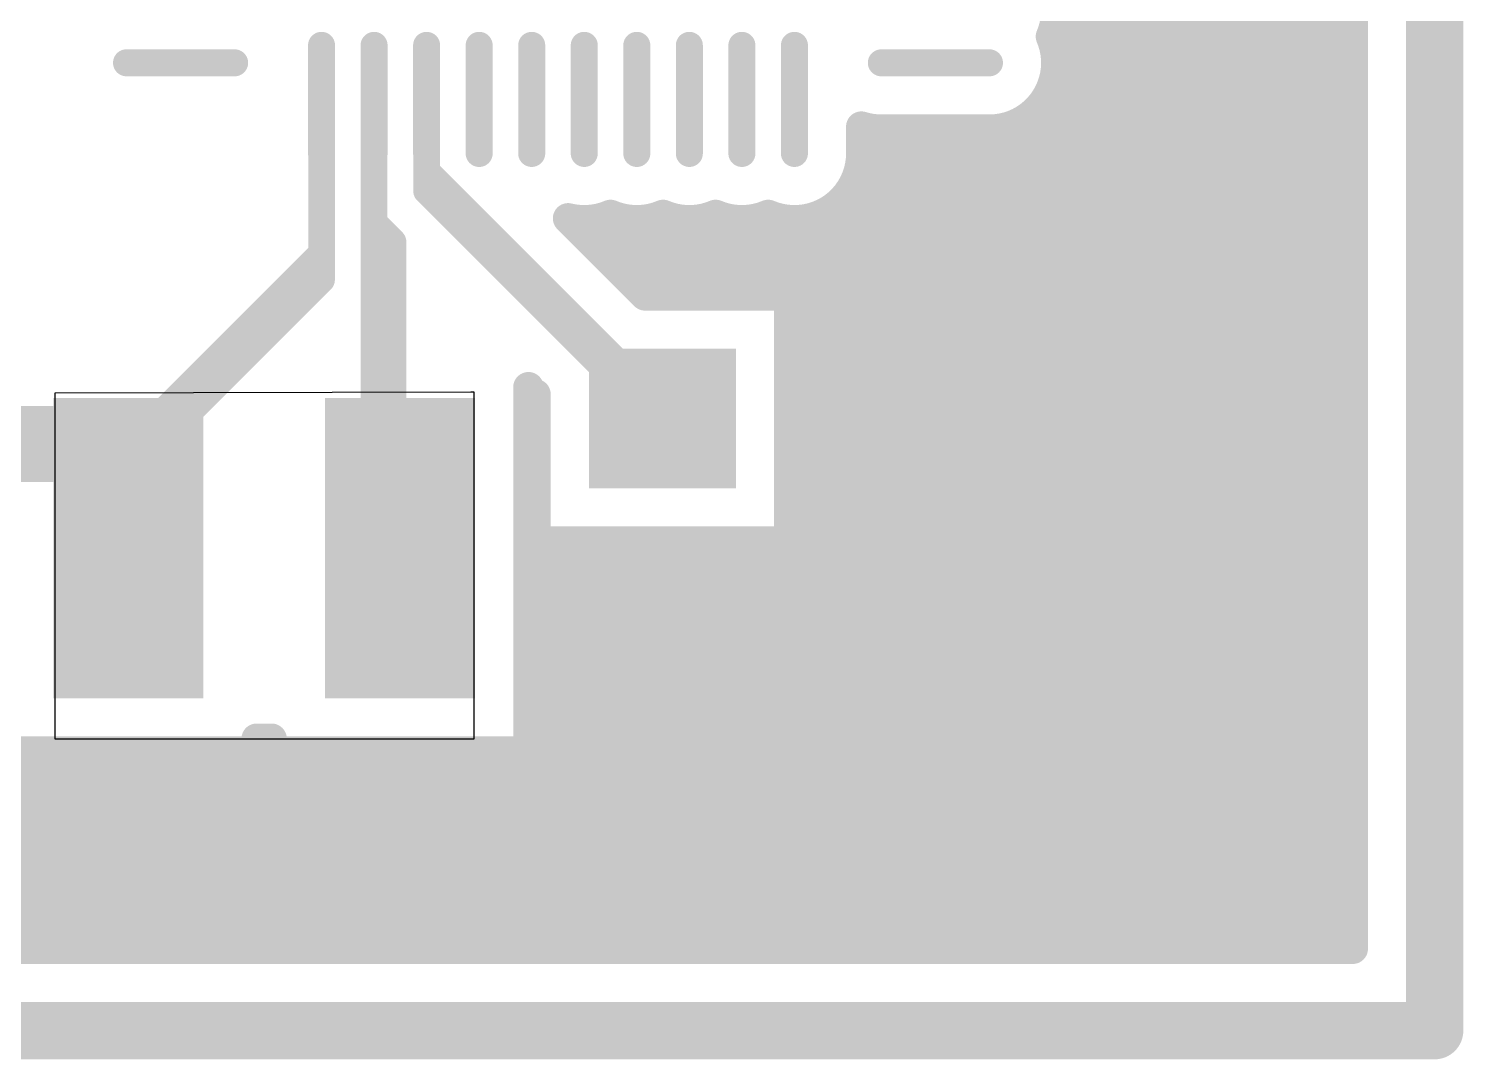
# Model space of a CAD drawing. Header units: inches. Extents: x 0 to 226, y 0 to 70.
# Drawn here: x 98.4 to 107.95, y -0.19 to 6.67 of the extents above; entities that cross this region are included whole.
import ezdxf

# ---------------------------------------------------------------- set-up
doc = ezdxf.new("R2010")
doc.units = ezdxf.units.IN
doc.layers.add('Keep-Out Layer', color=6, linetype='Continuous')
doc.layers.add('Top Layer', color=1, linetype='Continuous')

msp = doc.modelspace()

# ---------------------------------------------------------------- linework, layer by layer
at = {"layer": 'Keep-Out Layer'}
for points in [[(107.76204, 0, 0.3809999999999999, 0.3809999999999999, 0), (107.76204, 24.8301002, 0.3809999999999999, 0.3809999999999999, 0)], [(88.32153024, 0, 0.3809999999999999, 0.3809999999999999, 0), (107.76204, 0, 0.3809999999999999, 0.3809999999999999, 0)]]:
    msp.add_lwpolyline(points, format="xyseb", dxfattribs=at)
msp.add_lwpolyline([(107.66679, 0, 0.1905, 0.1905, 1), (107.85729, 0, 0.1905, 0.1905, 1)], format="xyseb", close=True, dxfattribs=at)
msp.add_lwpolyline([(107.66679, 0, 0.1905, 0.1905, 1), (107.85729, 0, 0.1905, 0.1905, 1)], format="xyseb", close=True, dxfattribs=at)
at = {"layer": 'Top Layer'}
for p, q in [((101.34220016, 4.25415456), (98.56975967999999, 4.24706542)), ((98.56975967999999, 4.24706542), (98.56975967999999, 1.94486784)), ((101.3634752, 4.25415456), (101.34220016, 4.25415456)), ((101.3634752, 1.94486784), (101.3634752, 4.25415456)), ((98.56975967999999, 1.94486784), (101.3634752, 1.94486784))]:
    msp.add_line(p, q, dxfattribs=at)
for points in [[(106.10724016, 0.5460999999999999, 0.2032, 0.2032, 0), (106.10724016, 18.5064654, 0.2032, 0.2032, 0)], [(106.31044016, 0.5460999999999999, 0.2032, 0.2032, 0), (106.31044016, 18.5064654, 0.2032, 0.2032, 0)], [(106.51364016, 0.5460999999999999, 0.2032, 0.2032, 0), (106.51364016, 18.5064654, 0.2032, 0.2032, 0)], [(106.71684016, 0.5460999999999999, 0.2032, 0.2032, 0), (106.71684016, 18.5064654, 0.2032, 0.2032, 0)], [(106.92004016, 0.5460999999999999, 0.2032, 0.2032, 0), (106.92004016, 18.5064654, 0.2032, 0.2032, 0)], [(107.12324016, 0.5460999999999999, 0.2032, 0.2032, 0), (107.12324016, 18.5064654, 0.2032, 0.2032, 0)], [(107.21594, 0.5460999999999999, 0.2032, 0.2032, 0), (107.21594, 18.5064654, 0.2032, 0.2032, 0)], [(105.29444016, 0.5460999999999999, 0.2032, 0.2032, 0), (105.29444016, 12.50145328, 0.2032, 0.2032, 0)], [(105.49764016, 0.5460999999999999, 0.2032, 0.2032, 0), (105.49764016, 12.50145328, 0.2032, 0.2032, 0)], [(105.70084016, 0.5460999999999999, 0.2032, 0.2032, 0), (105.70084016, 12.50145328, 0.2032, 0.2032, 0)], [(105.90404016, 0.5460999999999999, 0.2032, 0.2032, 0), (105.90404016, 12.50145328, 0.2032, 0.2032, 0)], [(105.24176564, 6.797573399999999, 0.2032, 0.2032, -0.1012428938695137), (105.20596434, 6.62257248, 0.2032, 0.2032, 0)], [(105.20596434, 6.62257248, 0.2032, 0.2032, -0.1012428938695139), (105.24176564, 6.4475741, 0.2032, 0.2032, 0)], [(105.20769408, 6.61846784, 0.2032, 0.2032, 0), (107.21594, 6.61846784, 0.2032, 0.2032, 0)], [(100.3471704, 5.84386944, 0.17999964, 0.17999964, 0), (100.3471704, 6.563867999999999, 0.17999964, 0.17999964, 0)], [(100.6971697, 5.84386944, 0.17999964, 0.17999964, 0), (100.6971697, 6.563867999999999, 0.17999964, 0.17999964, 0)], [(101.047169, 5.84386944, 0.17999964, 0.17999964, 0), (101.047169, 6.563867999999999, 0.17999964, 0.17999964, 0)], [(101.3971683, 5.84386944, 0.17999964, 0.17999964, 0), (101.3971683, 6.563867999999999, 0.17999964, 0.17999964, 0)], [(101.7471676, 5.84386944, 0.17999964, 0.17999964, 0), (101.7471676, 6.563867999999999, 0.17999964, 0.17999964, 0)], [(102.0971669, 5.84386944, 0.17999964, 0.17999964, 0), (102.0971669, 6.563867999999999, 0.17999964, 0.17999964, 0)], [(102.4471662, 5.84386944, 0.17999964, 0.17999964, 0), (102.4471662, 6.563867999999999, 0.17999964, 0.17999964, 0)], [(102.7971655, 5.84386944, 0.17999964, 0.17999964, 0), (102.7971655, 6.563867999999999, 0.17999964, 0.17999964, 0)], [(103.1471648, 5.84386944, 0.17999964, 0.17999964, 0), (103.1471648, 6.563867999999999, 0.17999964, 0.17999964, 0)], [(103.4971641, 5.84386944, 0.17999964, 0.17999964, 0), (103.4971641, 6.563867999999999, 0.17999964, 0.17999964, 0)], [(99.76816215999999, 6.4475741, 0.17999964, 0.17999964, 0), (99.0481636, 6.4475741, 0.17999964, 0.17999964, 0)], [(104.07616472, 6.4475741, 0.17999964, 0.17999964, 0), (104.79616328, 6.4475741, 0.17999964, 0.17999964, 0)], [(105.24176564, 6.4475741, 0.2032, 0.2032, -0.4142135623730951), (104.79616582, 6.00197428, 0.2032, 0.2032, 0)], [(105.24059216, 6.415267839999999, 0.2032, 0.2032, 0), (107.21594, 6.415267839999999, 0.2032, 0.2032, 0)], [(105.17444548, 6.21206784, 0.2032, 0.2032, 0), (107.21594, 6.21206784, 0.2032, 0.2032, 0)], [(100.3471704, 5.177434399999999, 0.1778, 0.1778, 0), (100.3471704, 6.203868719999999, 0.1778, 0.1778, 0)], [(100.6971697, 5.381132239999999, 0.1778, 0.1778, 0), (100.6971697, 6.203868719999999, 0.1778, 0.1778, 0)], [(101.047169, 5.59322478, 0.1778, 0.1778, 0), (101.047169, 6.203868719999999, 0.1778, 0.1778, 0)], [(101.047169, 6.203868719999999, 0.1778, 0.1778, 0), (101.0475881, 6.20344962, 0.1778, 0.1778, 0)], [(101.0475881, 5.7249187, 0.1778, 0.1778, 0), (101.0475881, 6.20344962, 0.1778, 0.1778, 0)], [(105.09124016, 0.5460999999999999, 0.2032, 0.2032, 0), (105.09124016, 6.113673319999999, 0.2032, 0.2032, 0)], [(103.94276392, 5.843866899999999, 0.2032, 0.2032, 0), (103.94276392, 6.02241112, 0.2032, 0.2032, 0)], [(104.07616218, 6.00197428, 0.2032, 0.2032, -0.07615422015174232), (103.94276392, 6.02241112, 0.2032, 0.2032, 0)], [(104.07524016, 0.5460999999999999, 0.2032, 0.2032, 0), (104.07524016, 6.00197428, 0.2032, 0.2032, 0)], [(104.07616218, 6.00197428, 0.2032, 0.2032, 0), (104.79616582, 6.00197428, 0.2032, 0.2032, 0)], [(104.27844016, 0.5460999999999999, 0.2032, 0.2032, 0), (104.27844016, 6.00197428, 0.2032, 0.2032, 0)], [(104.48164016, 0.5460999999999999, 0.2032, 0.2032, 0), (104.48164016, 6.00197428, 0.2032, 0.2032, 0)], [(104.68484016, 0.5460999999999999, 0.2032, 0.2032, 0), (104.68484016, 6.00197428, 0.2032, 0.2032, 0)], [(104.87424288, 6.00886784, 0.2032, 0.2032, 0), (107.21594, 6.00886784, 0.2032, 0.2032, 0)], [(104.88804016, 0.5460999999999999, 0.2032, 0.2032, 0), (104.88804016, 6.01154754, 0.2032, 0.2032, 0)], [(103.94276392, 5.843866899999999, 0.2032, 0.2032, -0.538018914126041), (103.32216572, 5.43406838, 0.2032, 0.2032, 0)], [(103.94112308, 5.80566784, 0.2032, 0.2032, 0), (107.21594, 5.80566784, 0.2032, 0.2032, 0)], [(101.0475881, 5.7249187, 0.1778, 0.1778, 0), (102.46824058, 4.30426622, 0.1778, 0.1778, 0)], [(101.047169, 5.59322478, 0.1778, 0.1778, 0), (102.18650124, 4.45389254, 0.1778, 0.1778, 0)], [(103.8717125, 5.60246784, 0.2032, 0.2032, 0), (107.21594, 5.60246784, 0.2032, 0.2032, 0)], [(103.87204016, 0.5460999999999999, 0.2032, 0.2032, 0), (103.87204016, 5.60297838, 0.2032, 0.2032, 0)], [(100.6971697, 5.381132239999999, 0.1778, 0.1778, 0), (100.82324768, 5.25505426, 0.1778, 0.1778, 0)], [(100.6971697, 3.38731352, 0.1778, 0.1778, 0), (100.6971697, 5.381132239999999, 0.1778, 0.1778, 0)], [(102.27216528, 5.43406838, 0.2032, 0.2032, -0.1632147514222802), (101.98970712, 5.411419199999999, 0.2032, 0.2032, 0)], [(101.98970712, 5.411419199999999, 0.2032, 0.2032, 0), (102.50273378, 4.89839254, 0.2032, 0.2032, 0)], [(102.12701444, 5.399267839999999, 0.2032, 0.2032, 0), (102.41731866, 5.399267839999999, 0.2032, 0.2032, 0)], [(102.24644016, 5.15468616, 0.2032, 0.2032, 0), (102.24644016, 5.42401252, 0.2032, 0.2032, 0)], [(102.62216712, 5.43406838, 0.2032, 0.2032, -0.2045827865795274), (102.27216528, 5.43406838, 0.2032, 0.2032, 0)], [(102.44964016, 4.95148616, 0.2032, 0.2032, 0), (102.44964016, 5.3982747, 0.2032, 0.2032, 0)], [(102.47701374, 5.399267839999999, 0.2032, 0.2032, 0), (102.76731796, 5.399267839999999, 0.2032, 0.2032, 0)], [(102.97216388, 5.43406838, 0.2032, 0.2032, -0.2045827865795274), (102.62216712, 5.43406838, 0.2032, 0.2032, 0)], [(102.65284016, 4.89839254, 0.2032, 0.2032, 0), (102.65284016, 5.42228786, 0.2032, 0.2032, 0)], [(102.82701304, 5.399267839999999, 0.2032, 0.2032, 0), (103.11731726, 5.399267839999999, 0.2032, 0.2032, 0)], [(102.85604016, 4.89839254, 0.2032, 0.2032, 0), (102.85604016, 5.4021736, 0.2032, 0.2032, 0)], [(103.32216572, 5.43406838, 0.2032, 0.2032, -0.2045827865795274), (102.97216388, 5.43406838, 0.2032, 0.2032, 0)], [(103.05924016, 4.89839254, 0.2032, 0.2032, 0), (103.05924016, 5.40702754, 0.2032, 0.2032, 0)], [(103.17701234, 5.399267839999999, 0.2032, 0.2032, 0), (103.46731656, 5.399267839999999, 0.2032, 0.2032, 0)], [(103.26244016, 4.89839254, 0.2032, 0.2032, 0), (103.26244016, 5.413435959999999, 0.2032, 0.2032, 0)], [(103.46564016, 0.5460999999999999, 0.2032, 0.2032, 0), (103.46564016, 5.39938468, 0.2032, 0.2032, 0)], [(103.52701164, 5.399267839999999, 0.2032, 0.2032, 0), (107.21594, 5.399267839999999, 0.2032, 0.2032, 0)], [(103.66884016, 0.5460999999999999, 0.2032, 0.2032, 0), (103.66884016, 5.4326663, 0.2032, 0.2032, 0)], [(99.07785111999999, 3.90811512, 0.1778, 0.1778, 0), (100.3471704, 5.177434399999999, 0.1778, 0.1778, 0)], [(100.3471704, 5.00195342, 0.1778, 0.1778, 0), (100.3471704, 5.177434399999999, 0.1778, 0.1778, 0)], [(100.82324768, 3.34071214, 0.1778, 0.1778, 0), (100.82324768, 5.25505426, 0.1778, 0.1778, 0)], [(102.20505848, 5.19606784, 0.2032, 0.2032, 0), (107.21594, 5.19606784, 0.2032, 0.2032, 0)], [(99.05985014, 3.71463316, 0.1778, 0.1778, 0), (100.3471704, 5.00195342, 0.1778, 0.1778, 0)], [(102.40825848, 4.99286784, 0.2032, 0.2032, 0), (107.21594, 4.99286784, 0.2032, 0.2032, 0)], [(102.50273378, 4.89839254, 0.2032, 0.2032, 0), (103.463471, 4.89839254, 0.2032, 0.2032, 0)], [(103.463471, 3.25719186, 0.2032, 0.2032, 0), (103.463471, 4.89839254, 0.2032, 0.2032, 0)], [(103.463471, 4.78966784, 0.2032, 0.2032, 0), (107.21594, 4.78966784, 0.2032, 0.2032, 0)], [(103.463471, 4.58646784, 0.2032, 0.2032, 0), (107.21594, 4.58646784, 0.2032, 0.2032, 0)], [(102.18650124, 4.45389254, 0.1778, 0.1778, 0), (102.2417691, 4.45389254, 0.1778, 0.1778, 0)], [(102.2417691, 4.45389254, 0.1778, 0.1778, 0), (102.61786944, 4.077792199999999, 0.1778, 0.1778, 0)], [(103.463471, 4.383267839999999, 0.2032, 0.2032, 0), (107.21594, 4.383267839999999, 0.2032, 0.2032, 0)], [(101.7254506, 1.85903362, 0.2032, 0.2032, 0), (101.7254506, 4.28632366, 0.2032, 0.2032, 0)], [(101.77226788, 3.25719186, 0.2032, 0.2032, 0), (101.77226788, 4.23950638, 0.2032, 0.2032, 0)], [(103.463471, 4.18006784, 0.2032, 0.2032, 0), (107.21594, 4.18006784, 0.2032, 0.2032, 0)], [(97.37240876, 3.90811512, 0.508, 0.508, 0), (98.86636818, 3.90811512, 0.508, 0.508, 0)], [(98.86636818, 3.90811512, 0.508, 0.508, 0), (99.05985014, 3.71463316, 0.508, 0.508, 0)], [(103.463471, 3.97686784, 0.2032, 0.2032, 0), (107.21594, 3.97686784, 0.2032, 0.2032, 0)], [(99.05985014, 3.21463416, 0.508, 0.508, 0), (99.05985014, 3.71463316, 0.508, 0.508, 0)], [(103.463471, 3.77366784, 0.2032, 0.2032, 0), (107.21594, 3.77366784, 0.2032, 0.2032, 0)], [(103.463471, 3.57046784, 0.2032, 0.2032, 0), (107.21594, 3.57046784, 0.2032, 0.2032, 0)], [(100.6971697, 3.38731352, 0.1778, 0.1778, 0), (100.78350938, 3.30097384, 0.1778, 0.1778, 0)], [(103.463471, 3.36726784, 0.2032, 0.2032, 0), (107.21594, 3.36726784, 0.2032, 0.2032, 0)], [(100.78350938, 3.30097384, 0.1778, 0.1778, 0), (100.82324768, 3.34071214, 0.1778, 0.1778, 0)], [(100.78350938, 3.30097384, 0.1778, 0.1778, 0), (100.86984906, 3.21463416, 0.1778, 0.1778, 0)], [(101.77226788, 3.25719186, 0.2032, 0.2032, 0), (103.463471, 3.25719186, 0.2032, 0.2032, 0)], [(101.84004016, 0.5460999999999999, 0.2032, 0.2032, 0), (101.84004016, 3.25719186, 0.2032, 0.2032, 0)], [(102.04324016, 0.5460999999999999, 0.2032, 0.2032, 0), (102.04324016, 3.25719186, 0.2032, 0.2032, 0)], [(102.24644016, 0.5460999999999999, 0.2032, 0.2032, 0), (102.24644016, 3.25719186, 0.2032, 0.2032, 0)], [(102.44964016, 0.5460999999999999, 0.2032, 0.2032, 0), (102.44964016, 3.25719186, 0.2032, 0.2032, 0)], [(102.65284016, 0.5460999999999999, 0.2032, 0.2032, 0), (102.65284016, 3.25719186, 0.2032, 0.2032, 0)], [(102.85604016, 0.5460999999999999, 0.2032, 0.2032, 0), (102.85604016, 3.25719186, 0.2032, 0.2032, 0)], [(103.05924016, 0.5460999999999999, 0.2032, 0.2032, 0), (103.05924016, 3.25719186, 0.2032, 0.2032, 0)], [(103.26244016, 0.5460999999999999, 0.2032, 0.2032, 0), (103.26244016, 3.25719186, 0.2032, 0.2032, 0)], [(101.7254506, 3.16406784, 0.2032, 0.2032, 0), (107.21594, 3.16406784, 0.2032, 0.2032, 0)], [(101.7254506, 2.96086784, 0.2032, 0.2032, 0), (107.21594, 2.96086784, 0.2032, 0.2032, 0)], [(101.7254506, 2.75766784, 0.2032, 0.2032, 0), (107.21594, 2.75766784, 0.2032, 0.2032, 0)], [(101.7254506, 2.55446784, 0.2032, 0.2032, 0), (107.21594, 2.55446784, 0.2032, 0.2032, 0)], [(101.7254506, 2.35126784, 0.2032, 0.2032, 0), (107.21594, 2.35126784, 0.2032, 0.2032, 0)], [(101.7254506, 2.14806784, 0.2032, 0.2032, 0), (107.21594, 2.14806784, 0.2032, 0.2032, 0)], [(99.91545167999999, 1.94486784, 0.2032, 0.2032, 0), (100.01424752, 1.94486784, 0.2032, 0.2032, 0)], [(99.91545167999999, 1.94486784, 0.2032, 0.2032, 0), (100.01424752, 1.94486784, 0.2032, 0.2032, 0)], [(99.91545167999999, 1.85903362, 0.2032, 0.2032, 0), (99.91545167999999, 1.94486784, 0.2032, 0.2032, 0)], [(100.01124016, 0.5460999999999999, 0.2032, 0.2032, 0), (100.01124016, 1.94486784, 0.2032, 0.2032, 0)], [(100.01424752, 1.85903362, 0.2032, 0.2032, 0), (100.01424752, 1.94486784, 0.2032, 0.2032, 0)], [(101.7254506, 1.94486784, 0.2032, 0.2032, 0), (107.21594, 1.94486784, 0.2032, 0.2032, 0)], [(98.2042486, 1.85903362, 0.2032, 0.2032, 0), (99.91545167999999, 1.85903362, 0.2032, 0.2032, 0)], [(98.38564016, 0.5460999999999999, 0.2032, 0.2032, 0), (98.38564016, 1.85903362, 0.2032, 0.2032, 0)], [(98.58884015999999, 0.5460999999999999, 0.2032, 0.2032, 0), (98.58884015999999, 1.85903362, 0.2032, 0.2032, 0)], [(98.79204015999998, 0.5460999999999999, 0.2032, 0.2032, 0), (98.79204015999998, 1.85903362, 0.2032, 0.2032, 0)], [(98.99524016, 0.5460999999999999, 0.2032, 0.2032, 0), (98.99524016, 1.85903362, 0.2032, 0.2032, 0)], [(99.19844015999999, 0.5460999999999999, 0.2032, 0.2032, 0), (99.19844015999999, 1.85903362, 0.2032, 0.2032, 0)], [(99.40164015999999, 0.5460999999999999, 0.2032, 0.2032, 0), (99.40164015999999, 1.85903362, 0.2032, 0.2032, 0)], [(99.60484016, 0.5460999999999999, 0.2032, 0.2032, 0), (99.60484016, 1.85903362, 0.2032, 0.2032, 0)], [(99.80804015999999, 0.5460999999999999, 0.2032, 0.2032, 0), (99.80804015999999, 1.85903362, 0.2032, 0.2032, 0)], [(100.01424752, 1.85903362, 0.2032, 0.2032, 0), (101.7254506, 1.85903362, 0.2032, 0.2032, 0)], [(100.21444016, 0.5460999999999999, 0.2032, 0.2032, 0), (100.21444016, 1.85903362, 0.2032, 0.2032, 0)], [(100.41764016, 0.5460999999999999, 0.2032, 0.2032, 0), (100.41764016, 1.85903362, 0.2032, 0.2032, 0)], [(100.62084016, 0.5460999999999999, 0.2032, 0.2032, 0), (100.62084016, 1.85903362, 0.2032, 0.2032, 0)], [(100.82404016, 0.5460999999999999, 0.2032, 0.2032, 0), (100.82404016, 1.85903362, 0.2032, 0.2032, 0)], [(101.02724016, 0.5460999999999999, 0.2032, 0.2032, 0), (101.02724016, 1.85903362, 0.2032, 0.2032, 0)], [(101.23044016, 0.5460999999999999, 0.2032, 0.2032, 0), (101.23044016, 1.85903362, 0.2032, 0.2032, 0)], [(101.43364016, 0.5460999999999999, 0.2032, 0.2032, 0), (101.43364016, 1.85903362, 0.2032, 0.2032, 0)], [(101.63684016, 0.5460999999999999, 0.2032, 0.2032, 0), (101.63684016, 1.85903362, 0.2032, 0.2032, 0)], [(88.86763024, 1.74166784, 0.2032, 0.2032, 0), (107.21594, 1.74166784, 0.2032, 0.2032, 0)], [(88.86763024, 1.53846784, 0.2032, 0.2032, 0), (107.21594, 1.53846784, 0.2032, 0.2032, 0)], [(88.86763024, 1.33526784, 0.2032, 0.2032, 0), (107.21594, 1.33526784, 0.2032, 0.2032, 0)], [(88.86763024, 1.13206784, 0.2032, 0.2032, 0), (107.21594, 1.13206784, 0.2032, 0.2032, 0)], [(88.86763024, 0.92886784, 0.2032, 0.2032, 0), (107.21594, 0.92886784, 0.2032, 0.2032, 0)], [(88.86763024, 0.72566784, 0.2032, 0.2032, 0), (107.21594, 0.72566784, 0.2032, 0.2032, 0)], [(88.86763024, 0.5460999999999999, 0.2032, 0.2032, 0), (107.21594, 0.5460999999999999, 0.2032, 0.2032, 0)]]:
    msp.add_lwpolyline(points, format="xyseb", dxfattribs=at)
for points in [[(105.56012416, 6.80856906, 0.3048, 0.3048, 1), (105.86492416, 6.80856906, 0.3048, 0.3048, 1)], [(105.15516434, 6.62257248, 0.1016, 0.1016, 1), (105.25676434, 6.62257248, 0.1016, 0.1016, 1)], [(105.15516434, 6.62257248, 0.1016, 0.1016, 1), (105.25676434, 6.62257248, 0.1016, 0.1016, 1)], [(105.15689408, 6.61846784, 0.1016, 0.1016, 1), (105.25849408, 6.61846784, 0.1016, 0.1016, 1)], [(106.30838784, 6.41801612, 0.3048, 0.3048, 1), (106.61318784, 6.41801612, 0.3048, 0.3048, 1)], [(107.16514, 6.61846784, 0.1016, 0.1016, 1), (107.26674, 6.61846784, 0.1016, 0.1016, 1)], [(100.30217176, 6.563867999999999, 0.08999982, 0.08999982, 1), (100.39216904, 6.563867999999999, 0.08999982, 0.08999982, 1)], [(100.65217106, 6.563867999999999, 0.08999982, 0.08999982, 1), (100.74216834, 6.563867999999999, 0.08999982, 0.08999982, 1)], [(101.00217036, 6.563867999999999, 0.08999982, 0.08999982, 1), (101.09216764, 6.563867999999999, 0.08999982, 0.08999982, 1)], [(101.35216966, 6.563867999999999, 0.08999982, 0.08999982, 1), (101.44216694, 6.563867999999999, 0.08999982, 0.08999982, 1)], [(101.70216896, 6.563867999999999, 0.08999982, 0.08999982, 1), (101.79216624, 6.563867999999999, 0.08999982, 0.08999982, 1)], [(102.05216826, 6.563867999999999, 0.08999982, 0.08999982, 1), (102.14216554, 6.563867999999999, 0.08999982, 0.08999982, 1)], [(102.40216756, 6.563867999999999, 0.08999982, 0.08999982, 1), (102.49216484, 6.563867999999999, 0.08999982, 0.08999982, 1)], [(102.75216686, 6.563867999999999, 0.08999982, 0.08999982, 1), (102.84216414, 6.563867999999999, 0.08999982, 0.08999982, 1)], [(103.10216616, 6.563867999999999, 0.08999982, 0.08999982, 1), (103.19216344, 6.563867999999999, 0.08999982, 0.08999982, 1)], [(103.45216546, 6.563867999999999, 0.08999982, 0.08999982, 1), (103.54216274, 6.563867999999999, 0.08999982, 0.08999982, 1)], [(99.00316495999999, 6.4475741, 0.08999982, 0.08999982, 1), (99.09316224, 6.4475741, 0.08999982, 0.08999982, 1)], [(99.72316352, 6.4475741, 0.08999982, 0.08999982, 1), (99.81316079999999, 6.4475741, 0.08999982, 0.08999982, 1)], [(104.03116608, 6.4475741, 0.08999982, 0.08999982, 1), (104.12116336, 6.4475741, 0.08999982, 0.08999982, 1)], [(104.75116464, 6.4475741, 0.08999982, 0.08999982, 1), (104.84116192, 6.4475741, 0.08999982, 0.08999982, 1)], [(105.18979216, 6.415267839999999, 0.1016, 0.1016, 1), (105.29139216, 6.415267839999999, 0.1016, 0.1016, 1)], [(105.19096564, 6.4475741, 0.1016, 0.1016, 1), (105.29256564, 6.4475741, 0.1016, 0.1016, 1)], [(105.19096564, 6.4475741, 0.1016, 0.1016, 1), (105.29256564, 6.4475741, 0.1016, 0.1016, 1)], [(107.16514, 6.415267839999999, 0.1016, 0.1016, 1), (107.26674, 6.415267839999999, 0.1016, 0.1016, 1)], [(105.12364548, 6.21206784, 0.1016, 0.1016, 1), (105.22524548, 6.21206784, 0.1016, 0.1016, 1)], [(107.16514, 6.21206784, 0.1016, 0.1016, 1), (107.26674, 6.21206784, 0.1016, 0.1016, 1)], [(100.3027204, 6.203868719999999, 0.08889999999999999, 0.08889999999999999, 1), (100.3916204, 6.203868719999999, 0.08889999999999999, 0.08889999999999999, 1)], [(100.6527197, 6.203868719999999, 0.08889999999999999, 0.08889999999999999, 1), (100.7416197, 6.203868719999999, 0.08889999999999999, 0.08889999999999999, 1)], [(101.002719, 6.203868719999999, 0.08889999999999999, 0.08889999999999999, 1), (101.091619, 6.203868719999999, 0.08889999999999999, 0.08889999999999999, 1)], [(101.002719, 6.203868719999999, 0.08889999999999999, 0.08889999999999999, 1), (101.091619, 6.203868719999999, 0.08889999999999999, 0.08889999999999999, 1)], [(101.0031381, 6.20344962, 0.08889999999999999, 0.08889999999999999, 1), (101.0920381, 6.20344962, 0.08889999999999999, 0.08889999999999999, 1)], [(101.0031381, 6.20344962, 0.08889999999999999, 0.08889999999999999, 1), (101.0920381, 6.20344962, 0.08889999999999999, 0.08889999999999999, 1)], [(105.04044016, 6.113673319999999, 0.1016, 0.1016, 1), (105.14204016, 6.113673319999999, 0.1016, 0.1016, 1)], [(103.89196392, 6.02241112, 0.1016, 0.1016, 1), (103.99356392, 6.02241112, 0.1016, 0.1016, 1)], [(103.89196392, 6.02241112, 0.1016, 0.1016, 1), (103.99356392, 6.02241112, 0.1016, 0.1016, 1)], [(104.02444016, 6.00197428, 0.1016, 0.1016, 1), (104.12604016, 6.00197428, 0.1016, 0.1016, 1)], [(104.02536218, 6.00197428, 0.1016, 0.1016, 1), (104.12696218, 6.00197428, 0.1016, 0.1016, 1)], [(104.02536218, 6.00197428, 0.1016, 0.1016, 1), (104.12696218, 6.00197428, 0.1016, 0.1016, 1)], [(104.22764016, 6.00197428, 0.1016, 0.1016, 1), (104.32924016, 6.00197428, 0.1016, 0.1016, 1)], [(104.43084016, 6.00197428, 0.1016, 0.1016, 1), (104.53244016, 6.00197428, 0.1016, 0.1016, 1)], [(104.63404016, 6.00197428, 0.1016, 0.1016, 1), (104.73564016, 6.00197428, 0.1016, 0.1016, 1)], [(104.74536582, 6.00197428, 0.1016, 0.1016, 1), (104.84696582, 6.00197428, 0.1016, 0.1016, 1)], [(104.74536582, 6.00197428, 0.1016, 0.1016, 1), (104.84696582, 6.00197428, 0.1016, 0.1016, 1)], [(104.82344288, 6.00886784, 0.1016, 0.1016, 1), (104.92504288, 6.00886784, 0.1016, 0.1016, 1)], [(104.83724016, 6.01154754, 0.1016, 0.1016, 1), (104.93884016, 6.01154754, 0.1016, 0.1016, 1)], [(105.56012416, 5.8018426, 0.3048, 0.3048, 1), (105.86492416, 5.8018426, 0.3048, 0.3048, 1)], [(107.16514, 6.00886784, 0.1016, 0.1016, 1), (107.26674, 6.00886784, 0.1016, 0.1016, 1)], [(100.30217176, 5.84386944, 0.08999982, 0.08999982, 1), (100.39216904, 5.84386944, 0.08999982, 0.08999982, 1)], [(100.65217106, 5.84386944, 0.08999982, 0.08999982, 1), (100.74216834, 5.84386944, 0.08999982, 0.08999982, 1)], [(101.00217036, 5.84386944, 0.08999982, 0.08999982, 1), (101.09216764, 5.84386944, 0.08999982, 0.08999982, 1)], [(101.35216966, 5.84386944, 0.08999982, 0.08999982, 1), (101.44216694, 5.84386944, 0.08999982, 0.08999982, 1)], [(101.70216896, 5.84386944, 0.08999982, 0.08999982, 1), (101.79216624, 5.84386944, 0.08999982, 0.08999982, 1)], [(102.05216826, 5.84386944, 0.08999982, 0.08999982, 1), (102.14216554, 5.84386944, 0.08999982, 0.08999982, 1)], [(102.40216756, 5.84386944, 0.08999982, 0.08999982, 1), (102.49216484, 5.84386944, 0.08999982, 0.08999982, 1)], [(102.75216686, 5.84386944, 0.08999982, 0.08999982, 1), (102.84216414, 5.84386944, 0.08999982, 0.08999982, 1)], [(103.10216616, 5.84386944, 0.08999982, 0.08999982, 1), (103.19216344, 5.84386944, 0.08999982, 0.08999982, 1)], [(103.45216546, 5.84386944, 0.08999982, 0.08999982, 1), (103.54216274, 5.84386944, 0.08999982, 0.08999982, 1)], [(103.89196392, 5.843866899999999, 0.1016, 0.1016, 1), (103.99356392, 5.843866899999999, 0.1016, 0.1016, 1)], [(103.89196392, 5.843866899999999, 0.1016, 0.1016, 1), (103.99356392, 5.843866899999999, 0.1016, 0.1016, 1)], [(103.89032308, 5.80566784, 0.1016, 0.1016, 1), (103.99192308, 5.80566784, 0.1016, 0.1016, 1)], [(107.16514, 5.80566784, 0.1016, 0.1016, 1), (107.26674, 5.80566784, 0.1016, 0.1016, 1)], [(101.0031381, 5.7249187, 0.08889999999999999, 0.08889999999999999, 1), (101.0920381, 5.7249187, 0.08889999999999999, 0.08889999999999999, 1)], [(101.0031381, 5.7249187, 0.08889999999999999, 0.08889999999999999, 1), (101.0920381, 5.7249187, 0.08889999999999999, 0.08889999999999999, 1)], [(101.002719, 5.59322478, 0.08889999999999999, 0.08889999999999999, 1), (101.091619, 5.59322478, 0.08889999999999999, 0.08889999999999999, 1)], [(101.002719, 5.59322478, 0.08889999999999999, 0.08889999999999999, 1), (101.091619, 5.59322478, 0.08889999999999999, 0.08889999999999999, 1)], [(103.8209125, 5.60246784, 0.1016, 0.1016, 1), (103.9225125, 5.60246784, 0.1016, 0.1016, 1)], [(103.82124016, 5.60297838, 0.1016, 0.1016, 1), (103.92284016, 5.60297838, 0.1016, 0.1016, 1)], [(107.16514, 5.60246784, 0.1016, 0.1016, 1), (107.26674, 5.60246784, 0.1016, 0.1016, 1)], [(100.6527197, 5.381132239999999, 0.08889999999999999, 0.08889999999999999, 1), (100.7416197, 5.381132239999999, 0.08889999999999999, 0.08889999999999999, 1)], [(100.6527197, 5.381132239999999, 0.08889999999999999, 0.08889999999999999, 1), (100.7416197, 5.381132239999999, 0.08889999999999999, 0.08889999999999999, 1)], [(100.6527197, 5.381132239999999, 0.08889999999999999, 0.08889999999999999, 1), (100.7416197, 5.381132239999999, 0.08889999999999999, 0.08889999999999999, 1)], [(101.93890712, 5.411419199999999, 0.1016, 0.1016, 1), (102.04050712, 5.411419199999999, 0.1016, 0.1016, 1)], [(101.93890712, 5.411419199999999, 0.1016, 0.1016, 1), (102.04050712, 5.411419199999999, 0.1016, 0.1016, 1)], [(102.07621444, 5.399267839999999, 0.1016, 0.1016, 1), (102.17781444, 5.399267839999999, 0.1016, 0.1016, 1)], [(102.19564016, 5.42401252, 0.1016, 0.1016, 1), (102.29724016, 5.42401252, 0.1016, 0.1016, 1)], [(102.22136528, 5.43406838, 0.1016, 0.1016, 1), (102.32296528, 5.43406838, 0.1016, 0.1016, 1)], [(102.22136528, 5.43406838, 0.1016, 0.1016, 1), (102.32296528, 5.43406838, 0.1016, 0.1016, 1)], [(102.36651866, 5.399267839999999, 0.1016, 0.1016, 1), (102.46811866, 5.399267839999999, 0.1016, 0.1016, 1)], [(102.39884016, 5.3982747, 0.1016, 0.1016, 1), (102.50044016, 5.3982747, 0.1016, 0.1016, 1)], [(102.42621374, 5.399267839999999, 0.1016, 0.1016, 1), (102.52781374, 5.399267839999999, 0.1016, 0.1016, 1)], [(102.57136712, 5.43406838, 0.1016, 0.1016, 1), (102.67296712, 5.43406838, 0.1016, 0.1016, 1)], [(102.57136712, 5.43406838, 0.1016, 0.1016, 1), (102.67296712, 5.43406838, 0.1016, 0.1016, 1)], [(102.60204016, 5.42228786, 0.1016, 0.1016, 1), (102.70364016, 5.42228786, 0.1016, 0.1016, 1)], [(102.71651796, 5.399267839999999, 0.1016, 0.1016, 1), (102.81811796, 5.399267839999999, 0.1016, 0.1016, 1)], [(102.77621304, 5.399267839999999, 0.1016, 0.1016, 1), (102.87781304, 5.399267839999999, 0.1016, 0.1016, 1)], [(102.80524016, 5.4021736, 0.1016, 0.1016, 1), (102.90684016, 5.4021736, 0.1016, 0.1016, 1)], [(102.92136388, 5.43406838, 0.1016, 0.1016, 1), (103.02296388, 5.43406838, 0.1016, 0.1016, 1)], [(102.92136388, 5.43406838, 0.1016, 0.1016, 1), (103.02296388, 5.43406838, 0.1016, 0.1016, 1)], [(103.00844016, 5.40702754, 0.1016, 0.1016, 1), (103.11004016, 5.40702754, 0.1016, 0.1016, 1)], [(103.06651726, 5.399267839999999, 0.1016, 0.1016, 1), (103.16811726, 5.399267839999999, 0.1016, 0.1016, 1)], [(103.12621234, 5.399267839999999, 0.1016, 0.1016, 1), (103.22781234, 5.399267839999999, 0.1016, 0.1016, 1)], [(103.21164016, 5.413435959999999, 0.1016, 0.1016, 1), (103.31324016, 5.413435959999999, 0.1016, 0.1016, 1)], [(103.27136572, 5.43406838, 0.1016, 0.1016, 1), (103.37296572, 5.43406838, 0.1016, 0.1016, 1)], [(103.27136572, 5.43406838, 0.1016, 0.1016, 1), (103.37296572, 5.43406838, 0.1016, 0.1016, 1)], [(103.41484016, 5.39938468, 0.1016, 0.1016, 1), (103.51644016, 5.39938468, 0.1016, 0.1016, 1)], [(103.41651656, 5.399267839999999, 0.1016, 0.1016, 1), (103.51811656, 5.399267839999999, 0.1016, 0.1016, 1)], [(103.47621164, 5.399267839999999, 0.1016, 0.1016, 1), (103.57781164, 5.399267839999999, 0.1016, 0.1016, 1)], [(103.61804016, 5.4326663, 0.1016, 0.1016, 1), (103.71964016, 5.4326663, 0.1016, 0.1016, 1)], [(107.16514, 5.399267839999999, 0.1016, 0.1016, 1), (107.26674, 5.399267839999999, 0.1016, 0.1016, 1)], [(100.3027204, 5.177434399999999, 0.08889999999999999, 0.08889999999999999, 1), (100.3916204, 5.177434399999999, 0.08889999999999999, 0.08889999999999999, 1)], [(100.3027204, 5.177434399999999, 0.08889999999999999, 0.08889999999999999, 1), (100.3916204, 5.177434399999999, 0.08889999999999999, 0.08889999999999999, 1)], [(100.3027204, 5.177434399999999, 0.08889999999999999, 0.08889999999999999, 1), (100.3916204, 5.177434399999999, 0.08889999999999999, 0.08889999999999999, 1)], [(100.77879768, 5.25505426, 0.08889999999999999, 0.08889999999999999, 1), (100.86769768, 5.25505426, 0.08889999999999999, 0.08889999999999999, 1)], [(100.77879768, 5.25505426, 0.08889999999999999, 0.08889999999999999, 1), (100.86769768, 5.25505426, 0.08889999999999999, 0.08889999999999999, 1)], [(102.15425848, 5.19606784, 0.1016, 0.1016, 1), (102.25585848, 5.19606784, 0.1016, 0.1016, 1)], [(102.19564016, 5.15468616, 0.1016, 0.1016, 1), (102.29724016, 5.15468616, 0.1016, 0.1016, 1)], [(103.74187024, 4.96110006, 0.3048, 0.3048, 1), (104.04667024, 4.96110006, 0.3048, 0.3048, 1)], [(107.16514, 5.19606784, 0.1016, 0.1016, 1), (107.26674, 5.19606784, 0.1016, 0.1016, 1)], [(100.3027204, 5.00195342, 0.08889999999999999, 0.08889999999999999, 1), (100.3916204, 5.00195342, 0.08889999999999999, 0.08889999999999999, 1)], [(100.3027204, 5.00195342, 0.08889999999999999, 0.08889999999999999, 1), (100.3916204, 5.00195342, 0.08889999999999999, 0.08889999999999999, 1)], [(102.35745848, 4.99286784, 0.1016, 0.1016, 1), (102.45905848, 4.99286784, 0.1016, 0.1016, 1)], [(106.20189072, 4.84727758, 0.3048, 0.3048, 1), (106.50669072, 4.84727758, 0.3048, 0.3048, 1)], [(107.16514, 4.99286784, 0.1016, 0.1016, 1), (107.26674, 4.99286784, 0.1016, 0.1016, 1)], [(102.39884016, 4.95148616, 0.1016, 0.1016, 1), (102.50044016, 4.95148616, 0.1016, 0.1016, 1)], [(102.45193378, 4.89839254, 0.1016, 0.1016, 1), (102.55353378, 4.89839254, 0.1016, 0.1016, 1)], [(102.45193378, 4.89839254, 0.1016, 0.1016, 1), (102.55353378, 4.89839254, 0.1016, 0.1016, 1)], [(102.60204016, 4.89839254, 0.1016, 0.1016, 1), (102.70364016, 4.89839254, 0.1016, 0.1016, 1)], [(102.80524016, 4.89839254, 0.1016, 0.1016, 1), (102.90684016, 4.89839254, 0.1016, 0.1016, 1)], [(103.00844016, 4.89839254, 0.1016, 0.1016, 1), (103.11004016, 4.89839254, 0.1016, 0.1016, 1)], [(103.21164016, 4.89839254, 0.1016, 0.1016, 1), (103.31324016, 4.89839254, 0.1016, 0.1016, 1)], [(103.412671, 4.89839254, 0.1016, 0.1016, 1), (103.514271, 4.89839254, 0.1016, 0.1016, 1)], [(103.412671, 4.89839254, 0.1016, 0.1016, 1), (103.514271, 4.89839254, 0.1016, 0.1016, 1)], [(103.412671, 4.78966784, 0.1016, 0.1016, 1), (103.514271, 4.78966784, 0.1016, 0.1016, 1)], [(107.16514, 4.78966784, 0.1016, 0.1016, 1), (107.26674, 4.78966784, 0.1016, 0.1016, 1)], [(103.412671, 4.58646784, 0.1016, 0.1016, 1), (103.514271, 4.58646784, 0.1016, 0.1016, 1)], [(105.57156432, 4.39057288, 0.3048, 0.3048, 1), (105.87636432, 4.39057288, 0.3048, 0.3048, 1)], [(107.16514, 4.58646784, 0.1016, 0.1016, 1), (107.26674, 4.58646784, 0.1016, 0.1016, 1)], [(102.14205124, 4.45389254, 0.08889999999999999, 0.08889999999999999, 1), (102.23095124, 4.45389254, 0.08889999999999999, 0.08889999999999999, 1)], [(102.14205124, 4.45389254, 0.08889999999999999, 0.08889999999999999, 1), (102.23095124, 4.45389254, 0.08889999999999999, 0.08889999999999999, 1)], [(102.1973191, 4.45389254, 0.08889999999999999, 0.08889999999999999, 1), (102.2862191, 4.45389254, 0.08889999999999999, 0.08889999999999999, 1)], [(102.1973191, 4.45389254, 0.08889999999999999, 0.08889999999999999, 1), (102.2862191, 4.45389254, 0.08889999999999999, 0.08889999999999999, 1)], [(103.412671, 4.383267839999999, 0.1016, 0.1016, 1), (103.514271, 4.383267839999999, 0.1016, 0.1016, 1)], [(107.16514, 4.383267839999999, 0.1016, 0.1016, 1), (107.26674, 4.383267839999999, 0.1016, 0.1016, 1)], [(101.6746506, 4.28632366, 0.1016, 0.1016, 1), (101.7762506, 4.28632366, 0.1016, 0.1016, 1)], [(101.72146788, 4.23950638, 0.1016, 0.1016, 1), (101.82306788, 4.23950638, 0.1016, 0.1016, 1)], [(102.42379058, 4.30426622, 0.08889999999999999, 0.08889999999999999, 1), (102.51269058, 4.30426622, 0.08889999999999999, 0.08889999999999999, 1)], [(103.412671, 4.18006784, 0.1016, 0.1016, 1), (103.514271, 4.18006784, 0.1016, 0.1016, 1)], [(107.16514, 4.18006784, 0.1016, 0.1016, 1), (107.26674, 4.18006784, 0.1016, 0.1016, 1)], [(98.73936817999999, 3.90811512, 0.254, 0.254, 1), (98.99336818, 3.90811512, 0.254, 0.254, 1)], [(98.73936817999999, 3.90811512, 0.254, 0.254, 1), (98.99336818, 3.90811512, 0.254, 0.254, 1)], [(102.57341944, 4.077792199999999, 0.08889999999999999, 0.08889999999999999, 1), (102.66231944, 4.077792199999999, 0.08889999999999999, 0.08889999999999999, 1)], [(104.1000712, 3.84021076, 0.3556, 0.3556, 1), (104.4556712, 3.84021076, 0.3556, 0.3556, 1)], [(103.412671, 3.97686784, 0.1016, 0.1016, 1), (103.514271, 3.97686784, 0.1016, 0.1016, 1)], [(107.16514, 3.97686784, 0.1016, 0.1016, 1), (107.26674, 3.97686784, 0.1016, 0.1016, 1)], [(98.93285013999999, 3.71463316, 0.254, 0.254, 1), (99.18685014, 3.71463316, 0.254, 0.254, 1)], [(98.93285013999999, 3.71463316, 0.254, 0.254, 1), (99.18685014, 3.71463316, 0.254, 0.254, 1)], [(99.03340112, 3.90811512, 0.08889999999999999, 0.08889999999999999, 1), (99.12230111999999, 3.90811512, 0.08889999999999999, 0.08889999999999999, 1)], [(103.412671, 3.77366784, 0.1016, 0.1016, 1), (103.514271, 3.77366784, 0.1016, 0.1016, 1)], [(107.16514, 3.77366784, 0.1016, 0.1016, 1), (107.26674, 3.77366784, 0.1016, 0.1016, 1)], [(99.01540014, 3.71463316, 0.08889999999999999, 0.08889999999999999, 1), (99.10430013999999, 3.71463316, 0.08889999999999999, 0.08889999999999999, 1)], [(103.412671, 3.57046784, 0.1016, 0.1016, 1), (103.514271, 3.57046784, 0.1016, 0.1016, 1)], [(107.16514, 3.57046784, 0.1016, 0.1016, 1), (107.26674, 3.57046784, 0.1016, 0.1016, 1)], [(98.93285013999999, 3.21463416, 0.254, 0.254, 1), (99.18685014, 3.21463416, 0.254, 0.254, 1)], [(100.6527197, 3.38731352, 0.08889999999999999, 0.08889999999999999, 1), (100.7416197, 3.38731352, 0.08889999999999999, 0.08889999999999999, 1)], [(100.6527197, 3.38731352, 0.08889999999999999, 0.08889999999999999, 1), (100.7416197, 3.38731352, 0.08889999999999999, 0.08889999999999999, 1)], [(103.412671, 3.36726784, 0.1016, 0.1016, 1), (103.514271, 3.36726784, 0.1016, 0.1016, 1)], [(107.16514, 3.36726784, 0.1016, 0.1016, 1), (107.26674, 3.36726784, 0.1016, 0.1016, 1)], [(100.73905938, 3.30097384, 0.08889999999999999, 0.08889999999999999, 1), (100.82795938, 3.30097384, 0.08889999999999999, 0.08889999999999999, 1)], [(100.73905938, 3.30097384, 0.08889999999999999, 0.08889999999999999, 1), (100.82795938, 3.30097384, 0.08889999999999999, 0.08889999999999999, 1)], [(100.73905938, 3.30097384, 0.08889999999999999, 0.08889999999999999, 1), (100.82795938, 3.30097384, 0.08889999999999999, 0.08889999999999999, 1)], [(100.77879768, 3.34071214, 0.08889999999999999, 0.08889999999999999, 1), (100.86769768, 3.34071214, 0.08889999999999999, 0.08889999999999999, 1)], [(100.77879768, 3.34071214, 0.08889999999999999, 0.08889999999999999, 1), (100.86769768, 3.34071214, 0.08889999999999999, 0.08889999999999999, 1)], [(101.72146788, 3.25719186, 0.1016, 0.1016, 1), (101.82306788, 3.25719186, 0.1016, 0.1016, 1)], [(101.72146788, 3.25719186, 0.1016, 0.1016, 1), (101.82306788, 3.25719186, 0.1016, 0.1016, 1)], [(101.78924016, 3.25719186, 0.1016, 0.1016, 1), (101.89084016, 3.25719186, 0.1016, 0.1016, 1)], [(101.99244016, 3.25719186, 0.1016, 0.1016, 1), (102.09404016, 3.25719186, 0.1016, 0.1016, 1)], [(102.19564016, 3.25719186, 0.1016, 0.1016, 1), (102.29724016, 3.25719186, 0.1016, 0.1016, 1)], [(102.39884016, 3.25719186, 0.1016, 0.1016, 1), (102.50044016, 3.25719186, 0.1016, 0.1016, 1)], [(102.60204016, 3.25719186, 0.1016, 0.1016, 1), (102.70364016, 3.25719186, 0.1016, 0.1016, 1)], [(102.80524016, 3.25719186, 0.1016, 0.1016, 1), (102.90684016, 3.25719186, 0.1016, 0.1016, 1)], [(103.00844016, 3.25719186, 0.1016, 0.1016, 1), (103.11004016, 3.25719186, 0.1016, 0.1016, 1)], [(103.21164016, 3.25719186, 0.1016, 0.1016, 1), (103.31324016, 3.25719186, 0.1016, 0.1016, 1)], [(103.412671, 3.25719186, 0.1016, 0.1016, 1), (103.514271, 3.25719186, 0.1016, 0.1016, 1)], [(103.412671, 3.25719186, 0.1016, 0.1016, 1), (103.514271, 3.25719186, 0.1016, 0.1016, 1)], [(105.67088848, 3.06476146, 0.3556, 0.3556, 1), (106.02648848, 3.06476146, 0.3556, 0.3556, 1)], [(100.82539906, 3.21463416, 0.08889999999999999, 0.08889999999999999, 1), (100.91429906, 3.21463416, 0.08889999999999999, 0.08889999999999999, 1)], [(101.6746506, 3.16406784, 0.1016, 0.1016, 1), (101.7762506, 3.16406784, 0.1016, 0.1016, 1)], [(107.16514, 3.16406784, 0.1016, 0.1016, 1), (107.26674, 3.16406784, 0.1016, 0.1016, 1)], [(101.6746506, 2.96086784, 0.1016, 0.1016, 1), (101.7762506, 2.96086784, 0.1016, 0.1016, 1)], [(107.16514, 2.96086784, 0.1016, 0.1016, 1), (107.26674, 2.96086784, 0.1016, 0.1016, 1)], [(101.6746506, 2.75766784, 0.1016, 0.1016, 1), (101.7762506, 2.75766784, 0.1016, 0.1016, 1)], [(107.16514, 2.75766784, 0.1016, 0.1016, 1), (107.26674, 2.75766784, 0.1016, 0.1016, 1)], [(104.21605776, 2.3820882, 0.3556, 0.3556, 1), (104.57165776, 2.3820882, 0.3556, 0.3556, 1)], [(101.6746506, 2.55446784, 0.1016, 0.1016, 1), (101.7762506, 2.55446784, 0.1016, 0.1016, 1)], [(107.16514, 2.55446784, 0.1016, 0.1016, 1), (107.26674, 2.55446784, 0.1016, 0.1016, 1)], [(101.6746506, 2.35126784, 0.1016, 0.1016, 1), (101.7762506, 2.35126784, 0.1016, 0.1016, 1)], [(107.16514, 2.35126784, 0.1016, 0.1016, 1), (107.26674, 2.35126784, 0.1016, 0.1016, 1)], [(105.13275392, 2.01305414, 0.3048, 0.3048, 1), (105.43755392, 2.01305414, 0.3048, 0.3048, 1)], [(106.5191672, 2.0278979, 0.3048, 0.3048, 1), (106.8239672, 2.0278979, 0.3048, 0.3048, 1)], [(101.6746506, 2.14806784, 0.1016, 0.1016, 1), (101.7762506, 2.14806784, 0.1016, 0.1016, 1)], [(107.16514, 2.14806784, 0.1016, 0.1016, 1), (107.26674, 2.14806784, 0.1016, 0.1016, 1)], [(99.86465168, 1.94486784, 0.1016, 0.1016, 1), (99.96625168, 1.94486784, 0.1016, 0.1016, 1)], [(99.86465168, 1.94486784, 0.1016, 0.1016, 1), (99.96625168, 1.94486784, 0.1016, 0.1016, 1)], [(99.86465168, 1.94486784, 0.1016, 0.1016, 1), (99.96625168, 1.94486784, 0.1016, 0.1016, 1)], [(99.96044016, 1.94486784, 0.1016, 0.1016, 1), (100.06204016, 1.94486784, 0.1016, 0.1016, 1)], [(99.96344751999999, 1.94486784, 0.1016, 0.1016, 1), (100.06504752, 1.94486784, 0.1016, 0.1016, 1)], [(99.96344751999999, 1.94486784, 0.1016, 0.1016, 1), (100.06504752, 1.94486784, 0.1016, 0.1016, 1)], [(99.96344751999999, 1.94486784, 0.1016, 0.1016, 1), (100.06504752, 1.94486784, 0.1016, 0.1016, 1)], [(101.6746506, 1.94486784, 0.1016, 0.1016, 1), (101.7762506, 1.94486784, 0.1016, 0.1016, 1)], [(107.16514, 1.94486784, 0.1016, 0.1016, 1), (107.26674, 1.94486784, 0.1016, 0.1016, 1)], [(98.33484016, 1.85903362, 0.1016, 0.1016, 1), (98.43644015999999, 1.85903362, 0.1016, 0.1016, 1)], [(98.53804016, 1.85903362, 0.1016, 0.1016, 1), (98.63964016, 1.85903362, 0.1016, 0.1016, 1)], [(98.74124015999999, 1.85903362, 0.1016, 0.1016, 1), (98.84284016, 1.85903362, 0.1016, 0.1016, 1)], [(98.94444016, 1.85903362, 0.1016, 0.1016, 1), (99.04604015999999, 1.85903362, 0.1016, 0.1016, 1)], [(99.14764016, 1.85903362, 0.1016, 0.1016, 1), (99.24924016, 1.85903362, 0.1016, 0.1016, 1)], [(99.35084016, 1.85903362, 0.1016, 0.1016, 1), (99.45244016, 1.85903362, 0.1016, 0.1016, 1)], [(99.55404016, 1.85903362, 0.1016, 0.1016, 1), (99.65564016, 1.85903362, 0.1016, 0.1016, 1)], [(99.75724016, 1.85903362, 0.1016, 0.1016, 1), (99.85884016, 1.85903362, 0.1016, 0.1016, 1)], [(99.86465168, 1.85903362, 0.1016, 0.1016, 1), (99.96625168, 1.85903362, 0.1016, 0.1016, 1)], [(99.86465168, 1.85903362, 0.1016, 0.1016, 1), (99.96625168, 1.85903362, 0.1016, 0.1016, 1)], [(99.96344751999999, 1.85903362, 0.1016, 0.1016, 1), (100.06504752, 1.85903362, 0.1016, 0.1016, 1)], [(99.96344751999999, 1.85903362, 0.1016, 0.1016, 1), (100.06504752, 1.85903362, 0.1016, 0.1016, 1)], [(100.16364016, 1.85903362, 0.1016, 0.1016, 1), (100.26524016, 1.85903362, 0.1016, 0.1016, 1)], [(100.36684016, 1.85903362, 0.1016, 0.1016, 1), (100.46844016, 1.85903362, 0.1016, 0.1016, 1)], [(100.57004016, 1.85903362, 0.1016, 0.1016, 1), (100.67164016, 1.85903362, 0.1016, 0.1016, 1)], [(100.77324016, 1.85903362, 0.1016, 0.1016, 1), (100.87484016, 1.85903362, 0.1016, 0.1016, 1)], [(100.97644016, 1.85903362, 0.1016, 0.1016, 1), (101.07804016, 1.85903362, 0.1016, 0.1016, 1)], [(101.17964016, 1.85903362, 0.1016, 0.1016, 1), (101.28124016, 1.85903362, 0.1016, 0.1016, 1)], [(101.38284016, 1.85903362, 0.1016, 0.1016, 1), (101.48444016, 1.85903362, 0.1016, 0.1016, 1)], [(101.58604016, 1.85903362, 0.1016, 0.1016, 1), (101.68764016, 1.85903362, 0.1016, 0.1016, 1)], [(101.6746506, 1.85903362, 0.1016, 0.1016, 1), (101.7762506, 1.85903362, 0.1016, 0.1016, 1)], [(101.6746506, 1.85903362, 0.1016, 0.1016, 1), (101.7762506, 1.85903362, 0.1016, 0.1016, 1)], [(107.16514, 1.74166784, 0.1016, 0.1016, 1), (107.26674, 1.74166784, 0.1016, 0.1016, 1)], [(107.16514, 1.53846784, 0.1016, 0.1016, 1), (107.26674, 1.53846784, 0.1016, 0.1016, 1)], [(99.70912239999998, 1.23878848, 0.3556, 0.3556, 1), (100.0647224, 1.23878848, 0.3556, 0.3556, 1)], [(105.60641312, 1.29004568, 0.3048, 0.3048, 1), (105.91121312, 1.29004568, 0.3048, 0.3048, 1)], [(101.5980696, 1.17250972, 0.3556, 0.3556, 1), (101.9536696, 1.17250972, 0.3556, 0.3556, 1)], [(107.16514, 1.33526784, 0.1016, 0.1016, 1), (107.26674, 1.33526784, 0.1016, 0.1016, 1)], [(103.66926688, 1.07309158, 0.3556, 0.3556, 1), (104.02486688, 1.07309158, 0.3556, 0.3556, 1)], [(107.16514, 1.13206784, 0.1016, 0.1016, 1), (107.26674, 1.13206784, 0.1016, 0.1016, 1)], [(107.16514, 0.92886784, 0.1016, 0.1016, 1), (107.26674, 0.92886784, 0.1016, 0.1016, 1)], [(107.16514, 0.72566784, 0.1016, 0.1016, 1), (107.26674, 0.72566784, 0.1016, 0.1016, 1)], [(98.33484016, 0.5460999999999999, 0.1016, 0.1016, 1), (98.43644015999999, 0.5460999999999999, 0.1016, 0.1016, 1)], [(98.53804016, 0.5460999999999999, 0.1016, 0.1016, 1), (98.63964016, 0.5460999999999999, 0.1016, 0.1016, 1)], [(98.74124015999999, 0.5460999999999999, 0.1016, 0.1016, 1), (98.84284016, 0.5460999999999999, 0.1016, 0.1016, 1)], [(98.94444016, 0.5460999999999999, 0.1016, 0.1016, 1), (99.04604015999999, 0.5460999999999999, 0.1016, 0.1016, 1)], [(99.14764016, 0.5460999999999999, 0.1016, 0.1016, 1), (99.24924016, 0.5460999999999999, 0.1016, 0.1016, 1)], [(99.35084016, 0.5460999999999999, 0.1016, 0.1016, 1), (99.45244016, 0.5460999999999999, 0.1016, 0.1016, 1)], [(99.55404016, 0.5460999999999999, 0.1016, 0.1016, 1), (99.65564016, 0.5460999999999999, 0.1016, 0.1016, 1)], [(99.75724016, 0.5460999999999999, 0.1016, 0.1016, 1), (99.85884016, 0.5460999999999999, 0.1016, 0.1016, 1)], [(99.96044016, 0.5460999999999999, 0.1016, 0.1016, 1), (100.06204016, 0.5460999999999999, 0.1016, 0.1016, 1)], [(100.16364016, 0.5460999999999999, 0.1016, 0.1016, 1), (100.26524016, 0.5460999999999999, 0.1016, 0.1016, 1)], [(100.36684016, 0.5460999999999999, 0.1016, 0.1016, 1), (100.46844016, 0.5460999999999999, 0.1016, 0.1016, 1)], [(100.57004016, 0.5460999999999999, 0.1016, 0.1016, 1), (100.67164016, 0.5460999999999999, 0.1016, 0.1016, 1)], [(100.77324016, 0.5460999999999999, 0.1016, 0.1016, 1), (100.87484016, 0.5460999999999999, 0.1016, 0.1016, 1)], [(100.97644016, 0.5460999999999999, 0.1016, 0.1016, 1), (101.07804016, 0.5460999999999999, 0.1016, 0.1016, 1)], [(101.17964016, 0.5460999999999999, 0.1016, 0.1016, 1), (101.28124016, 0.5460999999999999, 0.1016, 0.1016, 1)], [(101.38284016, 0.5460999999999999, 0.1016, 0.1016, 1), (101.48444016, 0.5460999999999999, 0.1016, 0.1016, 1)], [(101.58604016, 0.5460999999999999, 0.1016, 0.1016, 1), (101.68764016, 0.5460999999999999, 0.1016, 0.1016, 1)], [(101.78924016, 0.5460999999999999, 0.1016, 0.1016, 1), (101.89084016, 0.5460999999999999, 0.1016, 0.1016, 1)], [(101.99244016, 0.5460999999999999, 0.1016, 0.1016, 1), (102.09404016, 0.5460999999999999, 0.1016, 0.1016, 1)], [(102.19564016, 0.5460999999999999, 0.1016, 0.1016, 1), (102.29724016, 0.5460999999999999, 0.1016, 0.1016, 1)], [(102.39884016, 0.5460999999999999, 0.1016, 0.1016, 1), (102.50044016, 0.5460999999999999, 0.1016, 0.1016, 1)], [(102.60204016, 0.5460999999999999, 0.1016, 0.1016, 1), (102.70364016, 0.5460999999999999, 0.1016, 0.1016, 1)], [(102.80524016, 0.5460999999999999, 0.1016, 0.1016, 1), (102.90684016, 0.5460999999999999, 0.1016, 0.1016, 1)], [(103.00844016, 0.5460999999999999, 0.1016, 0.1016, 1), (103.11004016, 0.5460999999999999, 0.1016, 0.1016, 1)], [(103.21164016, 0.5460999999999999, 0.1016, 0.1016, 1), (103.31324016, 0.5460999999999999, 0.1016, 0.1016, 1)], [(103.41484016, 0.5460999999999999, 0.1016, 0.1016, 1), (103.51644016, 0.5460999999999999, 0.1016, 0.1016, 1)], [(103.61804016, 0.5460999999999999, 0.1016, 0.1016, 1), (103.71964016, 0.5460999999999999, 0.1016, 0.1016, 1)], [(103.82124016, 0.5460999999999999, 0.1016, 0.1016, 1), (103.92284016, 0.5460999999999999, 0.1016, 0.1016, 1)], [(104.02444016, 0.5460999999999999, 0.1016, 0.1016, 1), (104.12604016, 0.5460999999999999, 0.1016, 0.1016, 1)], [(104.22764016, 0.5460999999999999, 0.1016, 0.1016, 1), (104.32924016, 0.5460999999999999, 0.1016, 0.1016, 1)], [(104.43084016, 0.5460999999999999, 0.1016, 0.1016, 1), (104.53244016, 0.5460999999999999, 0.1016, 0.1016, 1)], [(104.63404016, 0.5460999999999999, 0.1016, 0.1016, 1), (104.73564016, 0.5460999999999999, 0.1016, 0.1016, 1)], [(104.83724016, 0.5460999999999999, 0.1016, 0.1016, 1), (104.93884016, 0.5460999999999999, 0.1016, 0.1016, 1)], [(105.04044016, 0.5460999999999999, 0.1016, 0.1016, 1), (105.14204016, 0.5460999999999999, 0.1016, 0.1016, 1)], [(105.24364016, 0.5460999999999999, 0.1016, 0.1016, 1), (105.34524016, 0.5460999999999999, 0.1016, 0.1016, 1)], [(105.44684016, 0.5460999999999999, 0.1016, 0.1016, 1), (105.54844016, 0.5460999999999999, 0.1016, 0.1016, 1)], [(105.65004016, 0.5460999999999999, 0.1016, 0.1016, 1), (105.75164016, 0.5460999999999999, 0.1016, 0.1016, 1)], [(105.85324016, 0.5460999999999999, 0.1016, 0.1016, 1), (105.95484016, 0.5460999999999999, 0.1016, 0.1016, 1)], [(106.05644016, 0.5460999999999999, 0.1016, 0.1016, 1), (106.15804016, 0.5460999999999999, 0.1016, 0.1016, 1)], [(106.25964016, 0.5460999999999999, 0.1016, 0.1016, 1), (106.36124016, 0.5460999999999999, 0.1016, 0.1016, 1)], [(106.46284016, 0.5460999999999999, 0.1016, 0.1016, 1), (106.56444016, 0.5460999999999999, 0.1016, 0.1016, 1)], [(106.66604016, 0.5460999999999999, 0.1016, 0.1016, 1), (106.76764016, 0.5460999999999999, 0.1016, 0.1016, 1)], [(106.86924016, 0.5460999999999999, 0.1016, 0.1016, 1), (106.97084016, 0.5460999999999999, 0.1016, 0.1016, 1)], [(107.07244016, 0.5460999999999999, 0.1016, 0.1016, 1), (107.17404016, 0.5460999999999999, 0.1016, 0.1016, 1)], [(107.16514, 0.5460999999999999, 0.1016, 0.1016, 1), (107.26674, 0.5460999999999999, 0.1016, 0.1016, 1)], [(107.16514, 0.5460999999999999, 0.1016, 0.1016, 1), (107.26674, 0.5460999999999999, 0.1016, 0.1016, 1)]]:
    msp.add_lwpolyline(points, format="xyseb", close=True, dxfattribs=at)
for points in [[(103.10786846, 3.61279186), (103.10786846, 4.54279254), (102.12787042, 3.61279186), (102.12787042, 4.54279254)], [(98.55985113999999, 2.21463362), (99.55984914, 2.21463362), (98.55985113999999, 4.2146347), (99.55984914, 4.2146347)], [(100.36985006, 2.21463362), (101.36984806, 2.21463362), (100.36985006, 4.2146347), (101.36984806, 4.2146347)], [(103.10786846, 2.07278986), (103.10786846, 3.00279054), (102.12787042, 2.07278986), (102.12787042, 3.00279054)]]:
    msp.add_solid(points, dxfattribs=at)

doc.saveas('drawing.dxf')
